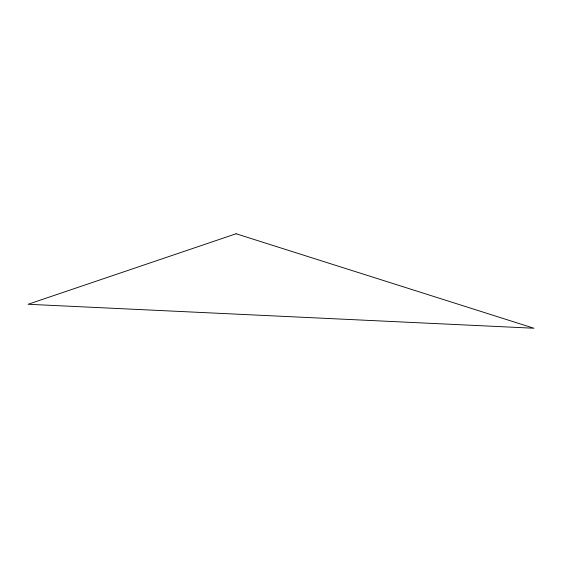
<?xml version="1.0" encoding="UTF-8"?>
<svg xmlns="http://www.w3.org/2000/svg" width="562" height="562" viewBox="0 0 562 562"><rect width="100%" height="100%" fill="white"/><g stroke="black" fill="none" stroke-linecap="round" stroke-linejoin="round"><path stroke-width="0.84" d="M236.096 233.764L28.1 304.267L533.9 328.236L236.096 233.764"/></g></svg>
